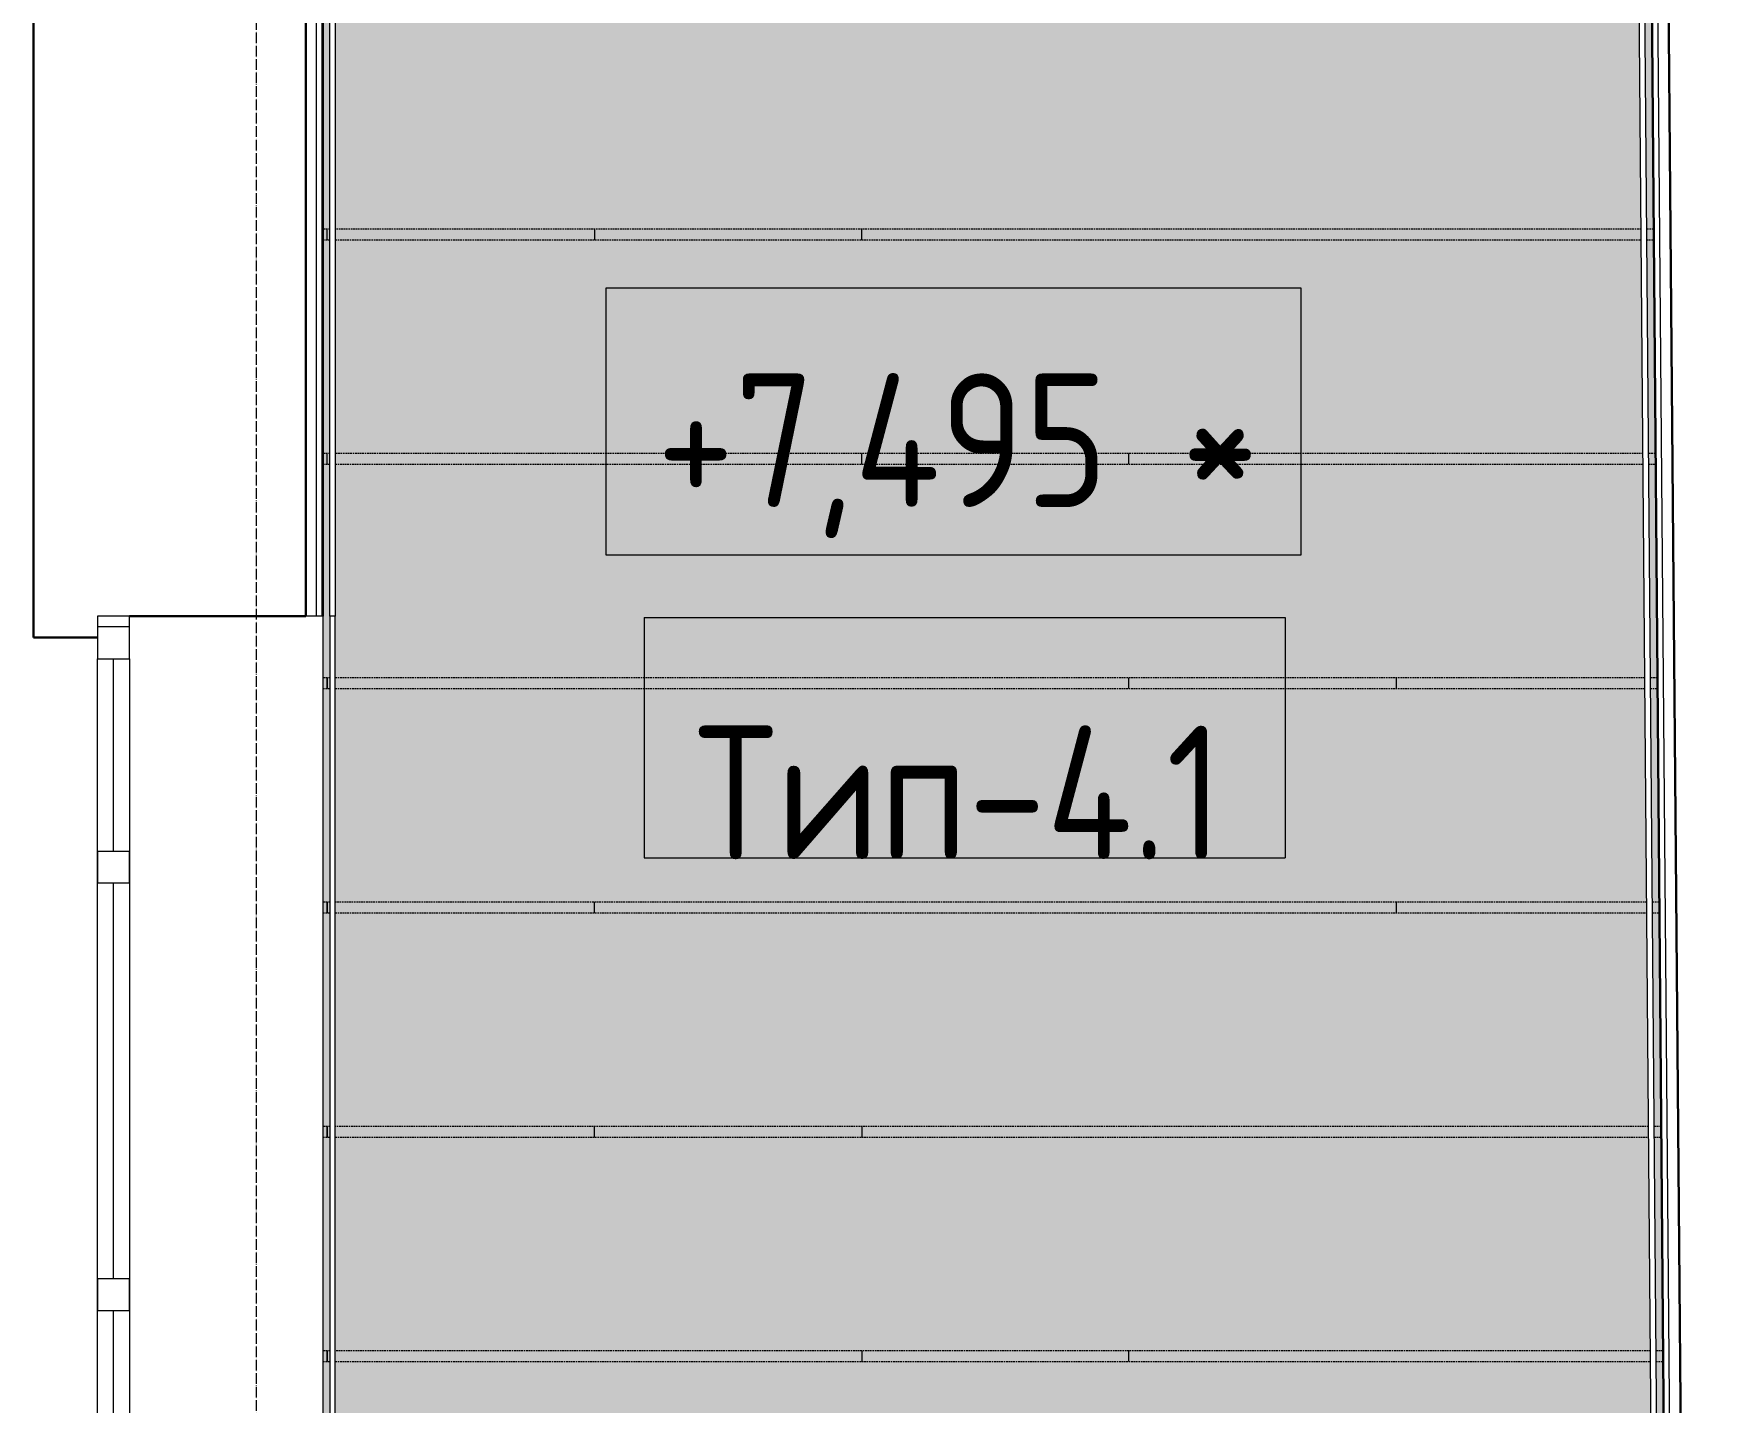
# Model space of a CAD drawing. Header units: millimetres. Extents: x -10474 to 67905, y -3824 to 44223.
# Drawn here: x 45432 to 48560, y 25982 to 28544 of the extents above; entities that cross this region are included whole.
import ezdxf

# ---------------------------------------------------------------- set-up
doc = ezdxf.new("R2010")
doc.units = ezdxf.units.MM
doc.linetypes.add('ADSK_Линия сетки', pattern=[25, 20, -2.5, 0, -2.5])
doc.linetypes.add('ADSK_Штрих_ш3 п1_5', pattern=[4.5, 3, -1.5])
for name, color, linetype, lineweight in [('_ Окна', 7, 'Continuous', 9), ('Аннотация', 7, 'Continuous', 20), ('Каркас', 7, 'Continuous', 18), ('Марки', 7, 'Continuous', 20), ('Окна', 7, 'Continuous', 9), ('Оси', 7, 'Continuous', 9), ('Отметки', 7, 'Continuous', 9), ('Перекрытие', 7, 'Continuous', 18), ('Потолки штриховка', 7, 'Continuous', 9), ('Стены внутренние', 7, 'Continuous', 18), ('Стены наружные', 7, 'Continuous', 18), ('Стены несущие', 7, 'Continuous', 30), ('Стены отделка', 7, 'Continuous', 30), ('Стены штриховка', 7, 'Continuous', 9)]:
    doc.layers.add(name, color=color, linetype=linetype, lineweight=lineweight)
doc.styles.add('GOST Common_2', font='GOST_Common.ttf', dxfattribs={"width": 0.9, "height": 250})
doc.styles.add('GOST Common_B', font='', dxfattribs={"width": 0.9, "height": 250})
doc.styles.get('GOST Common_B').set_extended_font_data('GOST Common', bold=True)

# ---------------------------------------------------------------- blocks, each defined once
blk = doc.blocks.new('окно трехпол с фрамугой - 1700-2320_h_ _нов_-2116350-План потолков 2-го этажа')
at = {"layer": '_ Окна', "lineweight": 18}
for p, q in [((-870, 75), (-870, 135)), ((-870, 135), (-790, 135)), ((-790, 135), (-790, 75)), ((-430, 75), (-430, 135)), ((-430, 135), (-370, 135)), ((-370, 135), (-370, 75)), ((370, 75), (370, 135)), ((370, 135), (430, 135)), ((430, 135), (430, 75)), ((790, 135), (790, 75)), ((870, 135), (790, 135)), ((870, 75), (870, 135)), ((-790, 75), (-870, 75)), ((-370, 75), (-430, 75)), ((430, 75), (370, 75)), ((790, 75), (870, 75))]:
    blk.add_line(p, q, dxfattribs=at)
at = {"layer": '_ Окна'}
for p, q in [((-850, 75), (-850, 135)), ((850, 75), (850, 135)), ((-790, 105), (-430, 105)), ((-370, 105), (370, 105)), ((430, 105), (790, 105))]:
    blk.add_line(p, q, dxfattribs=at)
at = {"layer": 'Окна'}
for p, q in [((-870, 135), (-870, 75)), ((-790, 135), (-870, 135)), ((-790, 135), (-430, 135)), ((-370, 135), (-430, 135)), ((-370, 135), (370, 135)), ((430, 135), (370, 135)), ((430, 135), (790, 135)), ((870, 135), (790, 135)), ((870, 75), (870, 135)), ((-870, 75), (-790, 75)), ((-430, 75), (-790, 75)), ((-430, 75), (-370, 75)), ((370, 75), (-370, 75)), ((370, 75), (430, 75)), ((790, 75), (430, 75)), ((790, 75), (870, 75))]:
    blk.add_line(p, q, dxfattribs=at)
blk = doc.blocks.new('ADSK_Марка_Потолок - ADSK_Марка и Смещение от уровня-155896-План потолков 2-го этажа')
at = {"layer": 'Марки'}
for p, q in [((-6, 4.5), (-6, 0)), ((-6, 4.5), (6, 4.5)), ((6, 4.5), (6, 0)), ((-6, 0), (6, 0))]:
    blk.add_line(p, q, dxfattribs=at)
blk = doc.blocks.new('Высотные отметки - Рамка-12095-План потолков 2-го этажа')
at = {"layer": 'Аннотация'}
for p, q in [((-6.5, 0), (-6.5, 5)), ((-6.5, 5), (6.5, 5)), ((6.5, 5), (6.5, 0)), ((6.5, 0), (-6.5, 0))]:
    blk.add_line(p, q, dxfattribs=at)

msp = doc.modelspace()

# ---------------------------------------------------------------- hatches: boundary and pattern name
at = {"layer": 'Потолки штриховка', "lineweight": 18}
h = msp.add_hatch(dxfattribs=at)
h.set_pattern_fill('FP_34', color=256, style=0, pattern_type=2)
h.set_pattern_definition([(0, (0, 762), (762, 76.2), [7.62, -373.38, 7.62, -373.38]), (0, (76.2, 91.44), (762, 76.2), [7.62, -220.98, 7.62, -525.78]), (0, (152.4, 106.68), (762, 76.2), [7.62, -68.58, 7.62, -678.18]), (0, (457.2, 60.96), (762, 76.2), [7.62, -220.98, 7.62, -525.78]), (0, (533.4, 45.72), (762, 76.2), [7.62, -68.58, 7.62, -678.18])])
h.paths.add_polyline_path([(48529.39, 20628.15), (48528.548, 20630.15), (48527.373, 20630.15), (48529.373, 20628.167)])
h.paths.add_polyline_path([(48514.39, 20630.15), (48527.373, 20630.15), (48527.264, 20633.15), (48514.348, 20633.15), (48514.373, 20630.15)])
h.paths.add_polyline_path([(48453.528, 20630.15), (48504.372, 20630.15), (48504.347, 20633.15), (45996.854, 20633.15), (45996.854, 20630.15), (48437.5, 20630.15)])
h.paths.add_polyline_path([(45973.854, 20630.15), (45986.854, 20630.15), (45986.854, 20633.15), (45973.854, 20633.15)])
h.paths.add_polyline_path([(48514.263, 20643.15), (48527.264, 20643.15), (48392.948, 36563.842), (48380.244, 36563.634), (48514.21, 20649.514)])
h.paths.add_polyline_path([(48460.047, 20643.15), (48504.263, 20643.15), (48369.944, 36564.231), (45996.854, 36604.368), (45996.854, 33886.835), (46187.776, 33886.835), (46187.776, 31547.302), (45996.854, 31547.302), (45996.854, 25738.541), (46187.776, 25738.541), (46187.776, 23543.541), (45996.854, 23543.541), (45996.854, 20643.15), (48453.528, 20643.15)])
h.paths.add_polyline_path([(45973.854, 20643.15), (45986.854, 20643.15), (45986.854, 23553.541), (46177.776, 23553.541), (46177.776, 25728.541), (45986.854, 25728.541), (45986.854, 31557.302), (46177.776, 31557.302), (46177.776, 33876.835), (45986.854, 33876.835), (45986.854, 36614.538), (48370.155, 36574.229), (48369.944, 36587.235), (45973.854, 36627.76), (45973.854, 33873.835), (46172.776, 33873.835), (46172.776, 33871.835), (46174.776, 33871.465), (46174.776, 31562.302), (46172.776, 31562.302), (46172.766, 31560.302), (45973.854, 31560.302), (45973.854, 25725.541), (46172.776, 25725.541), (46172.776, 25723.541), (46174.776, 25723.541), (46174.776, 23558.541), (46172.776, 23558.164), (46172.443, 23556.541), (45973.854, 23556.541), (45973.854, 20794.362)])
h.paths.add_polyline_path([(48393.159, 36573.84), (48392.948, 36586.846), (48380.051, 36586.641), (48380.156, 36574.06), (48392.948, 36573.844)])

# ---------------------------------------------------------------- linework, layer by layer
at = {"layer": 'Каркас', "color": 8, "linetype": 'ADSK_Штрих_ш3 п1_5', "lineweight": 9, "true_color": 0x808080}
for p, q in [((45986.854, 28178.164), (45973.854, 28178.164)), ((45973.854, 28158.164), (45986.854, 28158.164)), ((48440.833, 28178.164), (45996.854, 28178.164)), ((45996.854, 28158.164), (48441.001, 28158.164)), ((48463.834, 28178.164), (48450.833, 28178.164)), ((48451.002, 28158.164), (48464.002, 28158.164)), ((45986.854, 27758.164), (45973.854, 27758.164)), ((48444.369, 27758.164), (45996.854, 27758.164)), ((48467.369, 27758.164), (48454.369, 27758.164)), ((45973.854, 27738.164), (45986.854, 27738.164)), ((45996.854, 27738.164), (48444.537, 27738.164)), ((48454.537, 27738.164), (48467.538, 27738.164)), ((45986.854, 27338.164), (45973.854, 27338.164)), ((48447.904, 27338.164), (45996.854, 27338.164)), ((48470.905, 27338.164), (48457.905, 27338.164)), ((45973.854, 27318.164), (45986.854, 27318.164)), ((45996.854, 27318.164), (48448.073, 27318.164)), ((48458.073, 27318.164), (48471.073, 27318.164)), ((45986.854, 26918.164), (45973.854, 26918.164)), ((48451.44, 26918.164), (45996.854, 26918.164)), ((48474.441, 26918.164), (48461.44, 26918.164)), ((45973.854, 26898.164), (45986.854, 26898.164)), ((45996.854, 26898.164), (48451.608, 26898.164)), ((48461.608, 26898.164), (48474.609, 26898.164)), ((45986.854, 26498.164), (45973.854, 26498.164)), ((48454.975, 26498.164), (45996.854, 26498.164)), ((48477.976, 26498.164), (48464.976, 26498.164)), ((45973.854, 26478.164), (45986.854, 26478.164)), ((45996.854, 26478.164), (48455.144, 26478.164)), ((48465.144, 26478.164), (48478.145, 26478.164)), ((45986.854, 26078.164), (45973.854, 26078.164)), ((45973.854, 26058.164), (45986.854, 26058.164)), ((48458.511, 26078.164), (45996.854, 26078.164)), ((45996.854, 26058.164), (48458.679, 26058.164)), ((48481.512, 26078.164), (48468.511, 26078.164)), ((48468.68, 26058.164), (48481.68, 26058.164))]:
    msp.add_line(p, q, dxfattribs=at)
at = {"layer": 'Оси', "linetype": 'ADSK_Линия сетки'}
msp.add_line((45849.565, -3024.361), (45849.565, 44222.998), dxfattribs=at)
at = {"layer": 'Перекрытие'}
for p, q in [((45981.854, 28158.164), (45981.854, 28178.164)), ((46482.266, 28178.164), (46482.266, 28158.164)), ((46982.266, 28158.164), (46982.266, 28178.164)), ((45981.854, 27738.164), (45981.854, 27758.164)), ((46982.266, 27738.164), (46982.266, 27758.164)), ((47482.266, 27738.164), (47482.266, 27758.164)), ((45982.266, 27318.164), (45982.266, 27338.164)), ((47482.266, 27318.164), (47482.266, 27338.164)), ((47982.266, 27338.164), (47982.266, 27318.164)), ((45982.266, 26898.164), (45982.266, 26918.164)), ((46482.266, 26898.164), (46482.266, 26918.164)), ((47982.266, 26918.164), (47982.266, 26898.164)), ((45982.266, 26478.164), (45982.266, 26498.164)), ((46482.266, 26478.164), (46482.266, 26498.164)), ((46982.266, 26498.164), (46982.266, 26478.164)), ((45982.266, 26058.164), (45982.266, 26078.164)), ((46982.266, 26078.164), (46982.266, 26058.164)), ((47482.266, 26058.164), (47482.266, 26078.164))]:
    msp.add_line(p, q, dxfattribs=at)
at = {"layer": 'Стены внутренние'}
for p, q in [((45986.854, 27453.541), (45986.854, 25728.541)), ((45996.854, 25738.541), (45996.854, 27453.541)), ((45981.854, 27318.164), (45981.854, 27338.164)), ((45981.854, 26898.164), (45981.854, 26918.164)), ((45981.854, 26478.164), (45981.854, 26498.164)), ((45981.854, 26058.164), (45981.854, 26078.164))]:
    msp.add_line(p, q, dxfattribs=at)
at = {"layer": 'Стены наружные'}
msp.add_line((45973.854, 25725.541), (45973.854, 27453.541), dxfattribs=at)
at = {"layer": 'Стены несущие'}
for p, q in [((48559.644, 20598.15), (48480.047, 30053.701)), ((45431.854, 27413.541), (45431.854, 29867.302)), ((45941.854, 29832.302), (45941.854, 27453.541)), ((45941.854, 27453.541), (45611.854, 27453.541)), ((45551.854, 27413.541), (45431.854, 27413.541))]:
    msp.add_line(p, q, dxfattribs=at)
at = {"layer": 'Стены отделка', "lineweight": 9}
for p, q in [((48504.372, 20630.15), (48425.049, 30053.238)), ((48435.048, 30053.322), (48514.373, 20630.15)), ((48527.264, 20643.15), (48448.048, 30053.431)), ((48539.475, 20618.15), (48460.047, 30053.532)), ((45973.854, 29832.302), (45973.854, 27453.541)), ((45986.854, 27453.541), (45986.854, 29832.302)), ((45996.854, 29832.302), (45996.854, 27453.541)), ((45973.854, 27453.541), (45941.854, 27453.541)), ((45961.854, 27453.541), (45961.854, 27454.541)), ((45996.854, 27453.541), (45986.854, 27453.541))]:
    msp.add_line(p, q, dxfattribs=at)
at = {"layer": 'Стены штриховка'}
for p, q in [((48529.264, 20643.15), (48450.048, 30053.448)), ((45971.854, 29832.302), (45971.854, 27453.541)), ((45961.854, 27454.541), (45961.854, 29729.544))]:
    msp.add_line(p, q, dxfattribs=at)

# ---------------------------------------------------------------- block references
at = {"layer": 'Марки', "xscale": 99.99999999999993, "yscale": 99.99999999999993, "zscale": 99.99999999999993}
msp.add_blockref('ADSK_Марка_Потолок - ADSK_Марка и Смещение от уровня-155896-План потолков 2-го этажа', (47174.956, 27001.337), dxfattribs=at)
at = {"layer": 'Окна', "rotation": 89.99999999999993}
msp.add_blockref('окно трехпол с фрамугой - 1700-2320_h_ _нов_-2116350-План потолков 2-го этажа', (45686.854, 26583.541), dxfattribs=at)
at = {"layer": 'Отметки', "lineweight": 20, "xscale": 99.99999999999993, "yscale": 99.99999999999993, "zscale": 99.99999999999993}
msp.add_blockref('Высотные отметки - Рамка-12095-План потолков 2-го этажа', (47153.875, 27567.967), dxfattribs=at)

# ---------------------------------------------------------------- texts
at = {"layer": 'Марки', "lineweight": 9, "insert": (47164.776, 27123.492), "char_height": 250, "width": 1047.6, "attachment_point": 5, "line_spacing_factor": 1.022766, "style": 'GOST Common_B'}
msp.add_mtext('\\pt1143,2286,3429,4572,5715,6858,8001,9144,10287,11430,12573,13716,14859,16002,17145,18288,19431,20574,21717,22860,24003,25146,26289,27432,28575,29718,30861,32004,33147,34290,35433,36576;Тип-4.1', dxfattribs=at)
at = {"layer": 'Отметки', "lineweight": 20, "insert": (46598.231, 27907.995), "char_height": 250, "width": 1333.54714, "attachment_point": 1, "line_spacing_factor": 1.022761, "style": 'GOST Common_2'}
msp.add_mtext('+7,495 *', dxfattribs=at)

doc.saveas('drawing.dxf')
